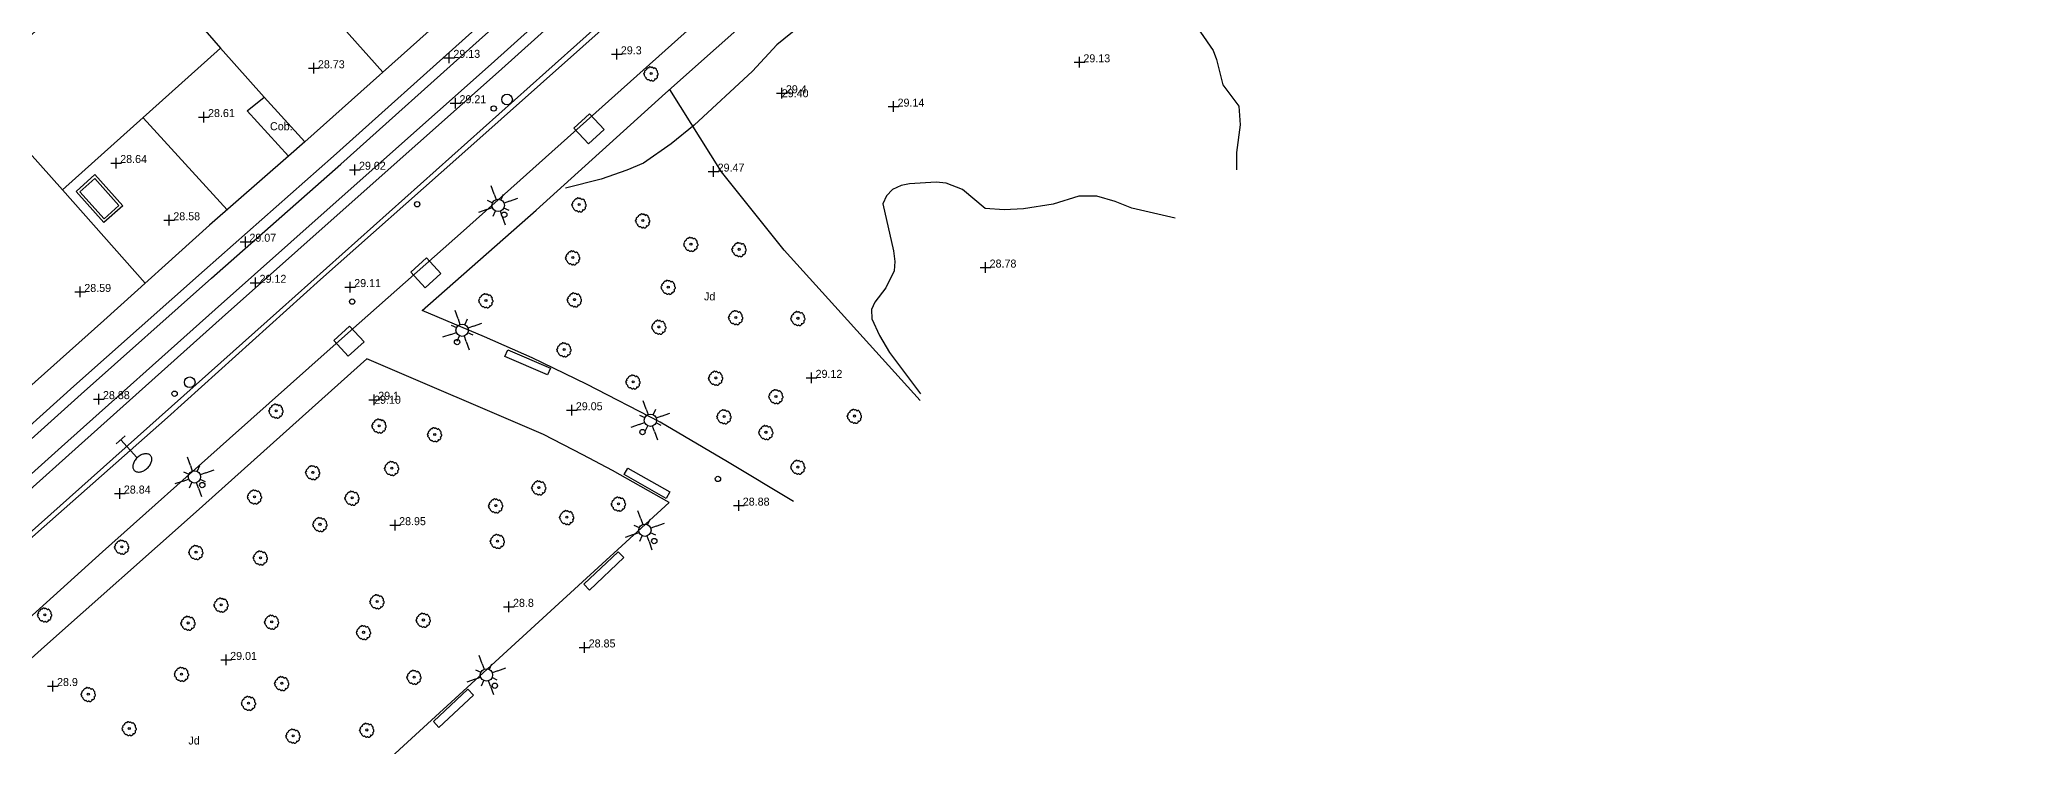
# Model space of a CAD drawing. Extents: x 471511 to 473316, y 4381952 to 4383346.
# Drawn here: x 472352.3 to 472538.7, y 4382681.8 to 4382748.1 of the extents above; entities that cross this region are included whole.
import ezdxf
from ezdxf.enums import TextEntityAlignment as Align

# ---------------------------------------------------------------- set-up
doc = ezdxf.new("R2010")
doc.units = 0
doc.header["$LTSCALE"] = 4
doc.header["$MEASUREMENT"] = 0
doc.header["$PDMODE"] = 2
doc.header["$PDSIZE"] = 0.5
doc.layers.get('0').update_dxf_attribs({"linetype": 'CONTINUOUS'})
for name, color, linetype in [('100', 31, 'CONTINUOUS'), ('222', 7, 'CONTINUOUS'), ('320', 141, 'CONTINUOUS'), ('350', 7, 'CONTINUOUS'), ('400', 7, 'CONTINUOUS'), ('407', 4, 'CONTINUOUS'), ('410', 201, 'CONTINUOUS'), ('411', 12, 'CONTINUOUS'), ('412', 252, 'CONTINUOUS'), ('461', 33, 'CONTINUOUS'), ('507', 7, 'CONTINUOUS'), ('7101', 7, 'CONTINUOUS'), ('7202', 7, 'CONTINUOUS'), ('7400', 2, 'CONTINUOUS'), ('7403', 1, 'CONTINUOUS'), ('7433', 32, 'CONTINUOUS'), ('7440', 7, 'CONTINUOUS'), ('7501', 7, 'CONTINUOUS'), ('7515', 53, 'CONTINUOUS'), ('8408', 7, 'CONTINUOUS')]:
    doc.layers.add(name, color=color, linetype=linetype)

# ---------------------------------------------------------------- blocks, each defined once
blk = doc.blocks.new('POSTE')
at = {"color": 7}
blk.add_circle((0, 0), 0.5, dxfattribs=at)
blk = doc.blocks.new('STRAFIC')
at = {"color": 1}
blk.add_lwpolyline([(-0.03, 3.64, 0.07), (-0.44, 3.59, 0.08), (-0.76, 3.44, 0.11), (-0.99, 3.21, 0.14), (-1.06, 2.96, 0.14), (-0.99, 2.71, 0.11), (-0.76, 2.48, 0.08), (-0.44, 2.33, 0.07), (-0.03, 2.28, 0.07), (0.38, 2.33, 0.08), (0.7, 2.48, 0.11), (0.93, 2.71, 0.14), (1, 2.96, 0.14), (0.93, 3.21, 0.11), (0.7, 3.44, 0.08), (0.38, 3.59, 0.07)], format="xyb", close=True, dxfattribs=at)
for points in [[(0, 0), (0, 2.25)], [(-0.56, 0), (0.56, 0)]]:
    blk.add_lwpolyline(points, dxfattribs=at)
blk = doc.blocks.new('MOJON')
blk.add_circle((0, 0), 0.25)
blk = doc.blocks.new('FAROLA')
at = {"color": 7}
for p, q in [((-1.04, 0.43), (-1.8, 0.75)), ((-1.04, 0.43), (-0.54, 0.22)), ((-0.43, 1.04), (-0.22, 0.54)), ((0.43, 1.04), (0.22, 0.54)), ((0.43, 1.04), (0.75, 1.8)), ((1.04, 0.43), (0.54, 0.22)), ((-1.04, -0.43), (-0.54, -0.22)), ((-0.43, -1.04), (-0.75, -1.8)), ((-0.43, -1.04), (-0.22, -0.54)), ((0.43, -1.04), (0.22, -0.54)), ((1.04, -0.43), (0.54, -0.22)), ((1.04, -0.43), (1.8, -0.75))]:
    blk.add_line(p, q, dxfattribs=at)
blk.add_circle((0, 0), 0.58, dxfattribs=at)
blk = doc.blocks.new('ALCORQUE')
at = {"color": 1}
blk.add_lwpolyline([(-1, 1), (1, 1), (1, -1), (-1, -1)], close=True, dxfattribs=at)
blk = doc.blocks.new('ARBOL')
at = {"color": 3}
for p, q in [((-1.26, 0.07), (-1.27, -0.01)), ((-1.23, 0.15), (-1.26, 0.07)), ((-1.17, 0.24), (-1.23, 0.15)), ((-1.18, 0.48), (-1.21, 0.39)), ((-1.21, 0.39), (-1.2, 0.31)), ((-1.2, 0.31), (-1.16, 0.22)), ((-1.11, 0.55), (-1.18, 0.48)), ((-1.03, 0.59), (-1.11, 0.55)), ((-1.01, 0.67), (-1.03, 0.59)), ((-0.96, 0.76), (-1.01, 0.67)), ((-0.92, 0.97), (-0.96, 0.88)), ((-0.96, 0.88), (-0.96, 0.7)), ((-0.85, 1.04), (-0.92, 0.97)), ((-0.77, 1.08), (-0.85, 1.04)), ((-0.7, 1.09), (-0.77, 1.08)), ((-0.5, 1.09), (-0.7, 1.09)), ((-0.49, 1.11), (-0.5, 1.08)), ((-0.46, 1.23), (-0.49, 1.11)), ((-0.38, 1.32), (-0.46, 1.23)), ((-0.31, 1.35), (-0.38, 1.32)), ((-0.23, 1.36), (-0.31, 1.35)), ((-0.11, 1.36), (-0.23, 1.36)), ((0, 1.35), (-0.11, 1.36)), ((0.07, 1.26), (0, 1.35)), ((0.12, 1.18), (0.07, 1.26)), ((0.17, 1.25), (0.12, 1.16)), ((0.12, 1.16), (0.12, 1.16)), ((0.24, 1.31), (0.17, 1.25)), ((0.32, 1.32), (0.24, 1.31)), ((0.39, 1.31), (0.32, 1.32)), ((0.55, 1.31), (0.39, 1.31)), ((0.62, 1.26), (0.55, 1.31)), ((0.7, 1.22), (0.62, 1.26)), ((0.76, 1.14), (0.7, 1.22)), ((0.77, 0.97), (0.7, 0.98)), ((0.77, 1.05), (0.76, 1.14)), ((0.77, 0.97), (0.77, 1.05)), ((0.86, 0.95), (0.77, 0.97)), ((0.96, 0.93), (0.86, 0.95)), ((1.03, 0.87), (0.96, 0.93)), ((1.07, 0.79), (1.03, 0.87)), ((1.08, 0.7), (1.07, 0.79)), ((1.1, 0.49), (1.07, 0.51)), ((1.08, 0.6), (1.08, 0.7)), ((1.09, 0.52), (1.08, 0.6)), ((1.17, 0.48), (1.1, 0.49)), ((1.25, 0.41), (1.17, 0.48)), ((1.29, 0.32), (1.25, 0.41)), ((1.3, 0.24), (1.29, 0.32)), ((1.3, 0.15), (1.3, 0.24)), ((1.31, 0.06), (1.3, 0.15)), ((1.31, -0.03), (1.31, 0.06)), ((-1.27, -0.01), (-1.26, -0.13)), ((-1.26, -0.13), (-1.26, -0.21)), ((-1.26, -0.21), (-1.23, -0.3)), ((-1.23, -0.3), (-1.16, -0.32)), ((-1.16, -0.32), (-1.08, -0.34)), ((-1.08, -0.34), (-1.01, -0.35)), ((-1.01, -0.35), (-0.95, -0.35)), ((-0.96, -0.38), (-1.01, -0.49)), ((-1.01, -0.49), (-1, -0.58)), ((-1, -0.58), (-0.96, -0.66)), ((-0.96, -0.66), (-0.96, -0.74)), ((-0.96, -0.74), (-0.88, -0.8)), ((-0.88, -0.8), (-0.8, -0.81)), ((-0.8, -0.81), (-0.72, -0.81)), ((-0.76, -0.81), (-0.75, -0.9)), ((-0.75, -0.9), (-0.73, -0.98)), ((-0.73, -0.98), (-0.68, -1.07)), ((-0.68, -1.07), (-0.61, -1.15)), ((-0.61, -1.15), (-0.53, -1.14)), ((-0.53, -1.14), (-0.45, -1.12)), ((-0.45, -1.12), (-0.37, -1.07)), ((-0.37, -1.05), (-0.37, -1.15)), ((-0.37, -1.15), (-0.27, -1.21)), ((-0.27, -1.21), (-0.19, -1.22)), ((-0.19, -1.22), (-0.07, -1.22)), ((-0.07, -1.22), (0.01, -1.25)), ((0.01, -1.25), (0.08, -1.22)), ((0.08, -1.22), (0.16, -1.16)), ((0.16, -1.16), (0.18, -1.08)), ((0.18, -1.11), (0.25, -1.15)), ((0.25, -1.15), (0.32, -1.16)), ((0.32, -1.16), (0.4, -1.16)), ((0.4, -1.16), (0.47, -1.18)), ((0.47, -1.18), (0.55, -1.16)), ((0.55, -1.16), (0.62, -1.14)), ((0.62, -1.14), (0.7, -1.09)), ((0.7, -1.09), (0.75, -0.93)), ((0.78, -0.99), (0.74, -0.96)), ((0.85, -0.98), (0.78, -0.99)), ((0.93, -0.93), (0.85, -0.98)), ((1.02, -0.92), (0.93, -0.93)), ((1.06, -0.69), (0.98, -0.69)), ((1.06, -0.85), (1.02, -0.92)), ((1.03, -0.69), (1.05, -0.77)), ((1.05, -0.77), (1.06, -0.85)), ((1.13, -0.65), (1.06, -0.69)), ((1.2, -0.61), (1.13, -0.65)), ((1.2, -0.21), (1.27, -0.14)), ((1.2, -0.6), (1.21, -0.59)), ((1.22, -0.31), (1.21, -0.23)), ((1.21, -0.41), (1.22, -0.31)), ((1.21, -0.51), (1.21, -0.41)), ((1.21, -0.59), (1.21, -0.51)), ((1.27, -0.14), (1.31, -0.03))]:
    blk.add_line(p, q, dxfattribs=at)
at = {"color": 25}
blk.add_circle((0, 0), 0.19, dxfattribs=at)
blk = doc.blocks.new('COTA')
at = {"color": 7}
blk.add_point((0, 0), dxfattribs=at)

msp = doc.modelspace()

# ---------------------------------------------------------------- linework, layer by layer
at = {"layer": '100'}
for points, elevation in [([(472426.385, 4382751.667), (472421.341, 4382747.582), (472419.061, 4382745.11), (472413.582, 4382740.057), (472411.432, 4382738.317), (472408.849, 4382736.504), (472407.266, 4382735.831), (472404.858, 4382735.002), (472401.538, 4382734.163)], 29.5), ([(472459.85, 4382750.482), (472462.212, 4382747.049), (472462.543, 4382746.219), (472463.124, 4382743.829), (472464.645, 4382741.848), (472464.756, 4382740.074), (472464.413, 4382737.486), (472464.4, 4382735.866)], 29), ([(472458.667, 4382731.335), (472454.606, 4382732.271), (472453.042, 4382732.91), (472451.31, 4382733.408), (472449.638, 4382733.409), (472447.224, 4382732.654), (472444.434, 4382732.212), (472442.653, 4382732.109), (472440.866, 4382732.256), (472438.735, 4382734.02), (472437.207, 4382734.628), (472436.267, 4382734.711), (472433.757, 4382734.556), (472432.975, 4382734.39), (472432.174, 4382734.01), (472431.612, 4382733.428), (472431.278, 4382732.685), (472432.267, 4382728.284), (472432.382, 4382727.286), (472432.323, 4382726.4), (472431.56, 4382724.819), (472430.515, 4382723.477), (472430.191, 4382722.772), (472430.244, 4382721.91), (472430.964, 4382720.345), (472431.887, 4382718.737), (472434.8, 4382714.867)], 29)]:
    msp.add_lwpolyline(points, dxfattribs=dict(at, elevation=elevation))
at = {"layer": '222'}
for points in [[(472271.511, 4382640.546, 28.531), (472281.707, 4382649.683, 28.606), (472291.576, 4382658.575, 28.576), (472302.701, 4382668.465, 28.636), (472316.096, 4382680.396, 28.756), (472328.746, 4382691.696, 28.741), (472340.725, 4382702.339, 28.771), (472355.451, 4382715.572, 28.981), (472367.697, 4382726.465, 29.041), (472379.792, 4382737.154, 29.071), (472392.761, 4382748.774, 29.191), (472405.252, 4382759.941, 29.311), (472420.402, 4382773.462, 29.446), (472433.907, 4382785.555, 29.491), (472448.937, 4382798.903, 29.641), (472458.198, 4382807.169, 29.656)], [(472272.178, 4382639.801, 28.531), (472282.376, 4382648.939, 28.606), (472292.243, 4382657.83, 28.576), (472303.365, 4382667.718, 28.636), (472316.761, 4382679.65, 28.756), (472329.412, 4382690.949, 28.741), (472341.391, 4382701.593, 28.771), (472356.117, 4382714.826, 28.981), (472368.36, 4382725.716, 29.041), (472380.456, 4382736.407, 29.071), (472393.428, 4382748.029, 29.191), (472405.918, 4382759.195, 29.311), (472421.069, 4382772.717, 29.446), (472434.573, 4382784.808, 29.491), (472449.602, 4382798.156, 29.641), (472458.864, 4382806.423, 29.656)], [(472273.859, 4382638.015, 28.531), (472289, 4382651.58, 28.711), (472301.417, 4382662.692, 28.831), (472314.397, 4382674.205, 28.936), (472322.77, 4382681.654, 28.936), (472332.881, 4382690.728, 28.936), (472344.245, 4382700.907, 28.951), (472354.296, 4382709.887, 29.011), (472368.678, 4382722.778, 29.116), (472379.476, 4382732.36, 29.206), (472394.565, 4382745.791, 29.296), (472407.17, 4382757.139, 29.326), (472419.471, 4382768.115, 29.431), (472431.355, 4382778.677, 29.551), (472441.595, 4382787.827, 29.566), (472456.929, 4382801.513, 29.686)], [(472274.526, 4382637.271, 28.531), (472289.667, 4382650.835, 28.711), (472302.082, 4382661.945, 28.831), (472315.061, 4382673.458, 28.936), (472323.436, 4382680.908, 28.936), (472333.549, 4382689.984, 28.936), (472344.912, 4382700.162, 28.951), (472354.963, 4382709.142, 29.011), (472369.343, 4382722.031, 29.116), (472380.14, 4382731.613, 29.206), (472395.232, 4382745.046, 29.296), (472407.838, 4382756.395, 29.326), (472420.136, 4382767.368, 29.431), (472432.02, 4382777.931, 29.551), (472442.261, 4382787.081, 29.566), (472457.595, 4382800.767, 29.686)]]:
    msp.add_polyline3d(points, dxfattribs=at)
at = {"layer": '320'}
msp.add_polyline3d([(472358.254, 4382730.923, 29.854), (472355.656, 4382733.839, 29.854), (472357.428, 4382735.419, 29.854), (472360.027, 4382732.503, 29.854)], close=True, dxfattribs=at)
at = {"layer": '350'}
msp.add_polyline3d([(472357.408, 4382735.066, 29.854), (472359.674, 4382732.524, 29.854), (472358.275, 4382731.276, 29.854), (472356.009, 4382733.818, 29.854)], close=True, dxfattribs=at)
at = {"layer": '400'}
msp.add_polyline3d([(472354.376, 4382733.985, 31.699), (472345.841, 4382743.541, 34.384), (472360.823, 4382756.921, 34.429), (472369.205, 4382747.262, 31.744)], close=True, dxfattribs=at)
at = {"layer": '407'}
msp.add_polyline3d([(472373.276, 4382742.675, 31.099), (472377.101, 4382738.498, 31.084), (472375.57, 4382737.157, 30.874), (472371.689, 4382741.398, 30.619)], close=True, dxfattribs=at)
at = {"layer": '410'}
for points in [[(472210.201, 4382576.079, 29.603), (472245.927, 4382607.738, 28.732), (472275.929, 4382634.56, 28.702), (472299.904, 4382656.059, 29.761), (472322.622, 4382676.288, 29.791), (472344.255, 4382695.55, 30.196), (472359.091, 4382708.761, 30.391), (472374.71, 4382722.727, 30.661), (472399.696, 4382745.029, 30.706), (472414.812, 4382758.57, 30.646), (472428.262, 4382770.567, 30.526), (472442.577, 4382783.276, 30.691), (472458.968, 4382797.934, 30.736), (472473.167, 4382810.688, 31.441), (472485.89, 4382821.939, 31.576), (472496.466, 4382831.487, 31.561), (472505.544, 4382839.626, 31.666), (472515.932, 4382848.867, 31.711), (472528.679, 4382860.34, 31.846), (472539.705, 4382870.143, 31.996), (472547.141, 4382876.74, 31.966)], [(472406.849, 4382765.155, 30.965), (472391.38, 4382751.252, 30.845), (472377.101, 4382738.498, 30.653)], [(472369.205, 4382747.262, 31.744), (472373.276, 4382742.675, 31.099)], [(472361.929, 4382740.747, 30.514), (472369.829, 4382732.129, 30.514)], [(472375.57, 4382737.157, 30.622), (472368.173, 4382730.678, 30.515), (472358.263, 4382721.756, 30.44), (472347.108, 4382711.814, 30.44), (472324.885, 4382691.982, 30.125), (472310.094, 4382678.489, 30.59), (472302.596, 4382671.72, 30.59), (472296.714, 4382678.156, 31.55)], [(472362.124, 4382725.232, 30.679), (472354.376, 4382733.985, 30.679)]]:
    msp.add_polyline3d(points, dxfattribs=at)
at = {"layer": '411'}
for points in [[(472548.657, 4382876.323, 30.791), (472549.849, 4382870.301, 30.746), (472540.256, 4382868.928, 30.821), (472539.829, 4382869.41, 30.881), (472521.589, 4382853.151, 30.626), (472507.688, 4382840.739, 30.446), (472491.851, 4382826.604, 30.251), (472477.075, 4382813.352, 30.101), (472460.926, 4382798.963, 29.816), (472450.44, 4382789.685, 29.771), (472439.711, 4382780.098, 29.666), (472429.067, 4382770.568, 29.636), (472414.934, 4382757.974, 29.561), (472403.152, 4382747.428, 29.321), (472391.516, 4382737.08, 29.291), (472378.57, 4382725.58, 29.261), (472364.209, 4382712.654, 29.171), (472351.849, 4382701.704, 29.096), (472338.56, 4382689.89, 28.856), (472326.914, 4382679.429, 28.646)], [(472422.88, 4382704.774, 28.925), (472416.697, 4382708.499, 29.09), (472410.384, 4382712.204, 29.045), (472403.503, 4382715.787, 29.18), (472398.411, 4382718.229, 29.24), (472393.943, 4382720.217, 29.3), (472388.104, 4382722.695, 29.255), (472398.785, 4382732.1, 29.36), (472410.887, 4382743.045, 29.375), (472424.858, 4382755.491, 29.57), (472436.773, 4382766.24, 29.675), (472449.954, 4382778.021, 29.675), (472461.336, 4382788.176, 29.69), (472467.902, 4382794, 29.735), (472481.974, 4382806.534, 30.08), (472493.133, 4382816.513, 30.29), (472505.743, 4382827.915, 30.395), (472518.52, 4382839.236, 30.41), (472530.002, 4382849.383, 30.5), (472538.032, 4382856.615, 30.635)], [(472336.466, 4382680.661, 28.642), (472348.251, 4382691.144, 28.777), (472358.128, 4382700.053, 28.777), (472370.024, 4382710.669, 28.972), (472379.48, 4382719.095, 29.182), (472391.951, 4382730.163, 29.272), (472405.546, 4382742.315, 29.317), (472419.436, 4382754.732, 29.542), (472433.521, 4382767.309, 29.557), (472447.175, 4382779.601, 29.737), (472460.648, 4382791.588, 29.752), (472472.288, 4382801.892, 29.917)], [(472376.794, 4382673.089, 28.745), (472386.732, 4382682.197, 28.815), (472400.534, 4382694.854, 28.942), (472411.254, 4382704.695, 29.055), (472405.916, 4382707.679, 28.97), (472403.147, 4382709.143, 29.111), (472399.448, 4382711.056, 29.125), (472382.92, 4382718.134, 29.224), (472366.925, 4382703.808, 29.111), (472352.706, 4382691.164, 28.928), (472341.078, 4382680.742, 28.829)]]:
    msp.add_polyline3d(points, dxfattribs=at)
at = {"layer": '412'}
msp.add_polyline3d([(472384.402, 4382745.02, 29.974), (472368.103, 4382763.298, 30.214)], dxfattribs=at)
at = {"layer": '461'}
for points in [[(472396.122, 4382719.007, 29.795), (472400.113, 4382717.283, 29.795), (472399.835, 4382716.639, 29.795), (472395.844, 4382718.363, 29.795)], [(472410.963, 4382705.068, 29.525), (472407.03, 4382707.29, 29.555), (472407.374, 4382707.899, 29.54), (472411.307, 4382705.678, 29.51)], [(472403.248, 4382697.025, 29.39), (472406.469, 4382700.061, 29.405), (472406.987, 4382699.51, 29.405), (472403.767, 4382696.475, 29.39)], [(472389.149, 4382684.136, 29.345), (472392.37, 4382687.172, 29.36), (472392.888, 4382686.621, 29.36), (472389.668, 4382683.586, 29.345)]]:
    msp.add_polyline3d(points, close=True, dxfattribs=at)
at = {"layer": '507'}
msp.add_polyline3d([(472434.752, 4382714.232, 29.105), (472422.027, 4382728.329, 29.465), (472416.139, 4382735.679, 29.525), (472411.295, 4382743.408, 29.381)], dxfattribs=at)

# ---------------------------------------------------------------- block references
at = {"layer": '7101'}
for p in [(472390.637, 4382746.369, 29.135), (472406.332, 4382746.701, 29.3), (472449.684, 4382745.949, 29.125), (472377.941, 4382745.392, 28.727), (472421.801, 4382743.047, 29.402), (472367.643, 4382740.817, 28.607), (472391.212, 4382742.114, 29.21), (472432.268, 4382741.793, 29.14), (472359.412, 4382736.509, 28.637), (472381.792, 4382735.877, 29.015), (472415.403, 4382735.703, 29.47), (472364.388, 4382731.139, 28.577), (472371.522, 4382729.127, 29.075), (472440.893, 4382726.706, 28.78), (472356.047, 4382724.419, 28.592), (472372.473, 4382725.276, 29.12), (472381.343, 4382724.876, 29.111), (472424.584, 4382716.367, 29.12), (472357.795, 4382714.373, 28.88), (472383.591, 4382714.312, 29.102), (472402.114, 4382713.329, 29.045), (472359.754, 4382705.52, 28.835), (472417.76, 4382704.387, 28.877), (472385.552, 4382702.555, 28.946), (472396.227, 4382694.899, 28.796), (472403.318, 4382691.091, 28.847), (472369.719, 4382689.919, 29.006), (472353.491, 4382687.472, 28.901)]:
    msp.add_blockref('COTA', p, dxfattribs=at)
at = {"layer": '7202', "rotation": 222.6000043791743}
for p in [(472396.049, 4382742.468, 29.446), (472366.308, 4382715.948, 28.966)]:
    msp.add_blockref('POSTE', p, dxfattribs=at)
at = {"layer": '7400', "rotation": 222.6000043791743}
for p in [(472395.216, 4382732.537, 29.422), (472391.84, 4382720.833, 29.294), (472409.481, 4382712.389, 29.083), (472366.751, 4382707.082, 29.242), (472408.965, 4382702.08, 29.069), (472394.113, 4382688.511, 28.928)]:
    msp.add_blockref('FAROLA', p, dxfattribs=at)
at = {"layer": '7403', "rotation": 222.6000043791743}
msp.add_blockref('STRAFIC', (472359.84, 4382710.551, 28.921), dxfattribs=at)
at = {"layer": '7433', "rotation": 222.6000043791743}
for p in [(472403.73, 4382739.704, 29.077), (472388.434, 4382726.21, 29.032), (472381.23, 4382719.806, 29.047)]:
    msp.add_blockref('ALCORQUE', p, dxfattribs=at)
at = {"layer": '7440', "rotation": 222.6000043791743}
for p in [(472394.796, 4382741.618, 29.806), (472387.622, 4382732.646, 29.141), (472395.784, 4382731.664, 29.347), (472381.534, 4382723.514, 29.126), (472391.365, 4382719.719, 29.28), (472364.888, 4382714.881, 29.506), (472408.744, 4382711.279, 29.041), (472415.811, 4382706.892, 28.914), (472367.48, 4382706.314, 29.092), (472409.844, 4382701.061, 28.886), (472394.904, 4382687.5, 28.801)]:
    msp.add_blockref('MOJON', p, dxfattribs=at)
at = {"layer": '7515', "xscale": 0.5, "yscale": 0.5, "zscale": 0.5, "rotation": 222.6000043791743}
for p in [(472409.553, 4382744.897, 33.877), (472402.803, 4382732.611, 32.015), (472408.773, 4382731.114, 31.985), (472413.283, 4382728.906, 32.045), (472402.204, 4382727.64, 31.955), (472417.804, 4382728.415, 32.135), (472394.071, 4382723.62, 32.075), (472402.367, 4382723.698, 31.955), (472411.16, 4382724.879, 32.075), (472417.483, 4382722.035, 32.105), (472423.313, 4382721.95, 31.985), (472410.282, 4382721.137, 31.835), (472401.392, 4382719.021, 31.835), (472407.861, 4382716.003, 31.835), (472415.604, 4382716.354, 32.105), (472421.251, 4382714.628, 31.985), (472374.407, 4382713.276, 33.862), (472416.389, 4382712.743, 32.075), (472428.61, 4382712.789, 32.015), (472384.063, 4382711.877, 31.424), (472389.265, 4382711.063, 30.803), (472420.312, 4382711.262, 31.985), (472377.841, 4382707.505, 31.353), (472385.24, 4382707.896, 30.874), (472423.31, 4382708.007, 31.955), (472372.387, 4382705.221, 30.944), (472381.525, 4382705.11, 31.113), (472399.031, 4382706.073, 30.845), (472406.498, 4382704.559, 30.281), (472378.515, 4382702.633, 31.099), (472394.986, 4382704.385, 30.761), (472401.648, 4382703.298, 30.606), (472395.148, 4382701.061, 30.62), (472359.938, 4382700.52, 33.697), (472366.896, 4382700.021, 30.803), (472372.935, 4382699.503, 31.677), (472383.866, 4382695.4, 31.762), (472352.718, 4382694.158, 33.112), (472366.152, 4382693.383, 31.438), (472369.258, 4382695.089, 31.663), (472373.99, 4382693.484, 31.931), (472388.202, 4382693.664, 31.353), (472382.604, 4382692.508, 31.734), (472365.543, 4382688.595, 31.917), (472374.938, 4382687.728, 30.986), (472387.333, 4382688.315, 31.283), (472356.803, 4382686.702, 31.325), (472371.824, 4382685.874, 31.17), (472360.642, 4382683.5, 31.24), (472375.996, 4382682.805, 31.903), (472382.91, 4382683.351, 31.409)]:
    msp.add_blockref('ARBOL', p, dxfattribs=at)

# ---------------------------------------------------------------- texts
at = {"layer": '7101'}
for s, p in [('29.13', (472391.017, 4382746.369, 29.13)), ('29.3', (472406.712, 4382746.701, 29.3)), ('29.13', (472450.064, 4382745.949, 29.13)), ('28.73', (472378.321, 4382745.392, 28.73)), ('29.21', (472391.592, 4382742.114, 29.21)), ('29.4', (472422.181, 4382743.047, 29.4)), ('28.61', (472368.023, 4382740.817, 28.61)), ('29.14', (472432.648, 4382741.793, 29.14)), ('28.64', (472359.792, 4382736.509, 28.64)), ('29.02', (472382.172, 4382735.877, 29.02)), ('29.47', (472415.783, 4382735.703, 29.47)), ('28.58', (472364.768, 4382731.139, 28.58)), ('29.07', (472371.902, 4382729.127, 29.07)), ('29.12', (472372.853, 4382725.276, 29.12)), ('28.78', (472441.273, 4382726.706, 28.78)), ('28.59', (472356.427, 4382724.419, 28.59)), ('29.11', (472381.723, 4382724.876, 29.11)), ('29.12', (472424.964, 4382716.367, 29.12)), ('28.88', (472358.175, 4382714.373, 28.88)), ('29.1', (472383.971, 4382714.312, 29.1)), ('29.05', (472402.494, 4382713.329, 29.05)), ('28.84', (472360.134, 4382705.52, 28.84)), ('28.88', (472418.14, 4382704.387, 28.88)), ('28.95', (472385.932, 4382702.555, 28.95)), ('28.8', (472396.607, 4382694.899, 28.8)), ('29.01', (472370.099, 4382689.919, 29.01)), ('28.85', (472403.698, 4382691.091, 28.85)), ('28.9', (472353.871, 4382687.472, 28.9))]:
    msp.add_text(s, height=0.75, dxfattribs=at).set_placement(p)
at = {"layer": '7501'}
for s, p in [('29.40', (472423.05, 4382743.047, 29.402)), ('Jd', (472415.035, 4382724.005, 29.291)), ('29.10', (472384.841, 4382714.312, 29.102)), ('Jd', (472366.717, 4382682.366, 29.021))]:
    msp.add_text(s, height=0.75, dxfattribs=at).set_placement(p, align=Align.MIDDLE_CENTER)
at = {"layer": '8408'}
msp.add_text('Cob.', height=0.75, dxfattribs=at).set_placement((472374.892, 4382739.956, 30.754), align=Align.MIDDLE_CENTER)

doc.saveas('drawing.dxf')
